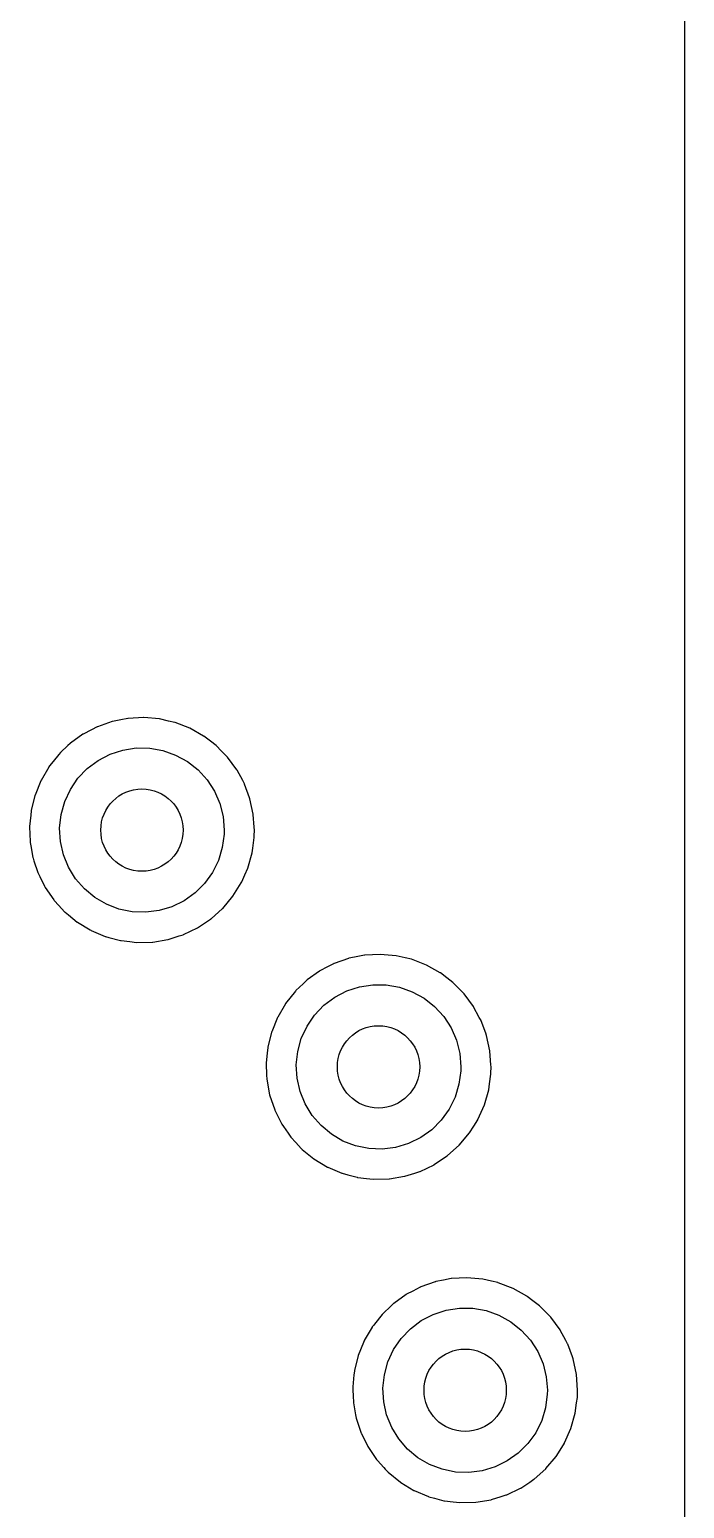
# Model space of a CAD drawing. Extents: x 87 to 209, y -135 to -60.
# Drawn here: x 197.64 to 208.79, y -122.51 to -97.36 of the extents above; entities that cross this region are included whole.
import ezdxf

# ---------------------------------------------------------------- set-up
doc = ezdxf.new("R2010")
doc.units = 0
doc.layers.add('BLACK', color=7, linetype='CONTINUOUS')

msp = doc.modelspace()

# ---------------------------------------------------------------- linework, layer by layer
at = {"layer": 'BLACK', "linetype": 'CONTINUOUS'}
for p, q in [((208.787, -60.1773), (208.787, -135.108)), ((199.047, -109.132), (198.8, -109.219)), ((199.051, -109.131), (199.047, -109.132)), ((199.055, -109.13), (199.051, -109.131)), ((199.198, -109.102), (199.055, -109.13)), ((199.055, -109.13), (199.055, -109.13)), ((199.316, -109.078), (199.198, -109.102)), ((199.321, -109.078), (199.316, -109.078)), ((199.582, -109.064), (199.321, -109.078)), ((199.321, -109.078), (199.321, -109.078)), ((199.586, -109.063), (199.582, -109.064)), ((199.582, -109.064), (199.582, -109.064)), ((199.855, -109.087), (199.586, -109.063)), ((200.009, -109.122), (199.855, -109.087)), ((200.114, -109.147), (200.009, -109.122)), ((198.553, -109.348), (198.34, -109.5)), ((198.556, -109.345), (198.553, -109.348)), ((198.553, -109.348), (198.553, -109.348)), ((198.698, -109.272), (198.556, -109.345)), ((198.792, -109.223), (198.698, -109.272)), ((198.796, -109.221), (198.792, -109.223)), ((198.792, -109.223), (198.792, -109.223)), ((198.8, -109.219), (198.796, -109.221)), ((198.8, -109.219), (198.8, -109.219)), ((200.119, -109.148), (200.114, -109.147)), ((200.114, -109.147), (200.114, -109.147)), ((200.371, -109.245), (200.119, -109.148)), ((200.606, -109.377), (200.371, -109.245)), ((200.61, -109.38), (200.606, -109.377)), ((200.722, -109.465), (200.61, -109.38)), ((200.61, -109.38), (200.61, -109.38)), ((198.298, -109.539), (198.173, -109.658)), ((198.336, -109.502), (198.298, -109.539)), ((198.34, -109.5), (198.336, -109.502)), ((198.34, -109.5), (198.34, -109.5)), ((199.013, -109.686), (199.232, -109.615)), ((199.232, -109.615), (199.458, -109.58)), ((199.458, -109.58), (199.688, -109.583)), ((199.688, -109.583), (199.914, -109.623)), ((199.914, -109.623), (200.13, -109.7)), ((200.821, -109.541), (200.722, -109.465)), ((200.912, -109.634), (200.821, -109.541)), ((200.99, -109.713), (200.912, -109.634)), ((197.985, -109.886), (197.973, -109.901)), ((198.046, -109.809), (197.985, -109.886)), ((198.141, -109.689), (198.046, -109.809)), ((198.173, -109.658), (198.141, -109.689)), ((198.627, -109.93), (198.81, -109.792)), ((198.81, -109.792), (199.013, -109.686)), ((200.13, -109.7), (200.331, -109.81)), ((200.331, -109.81), (200.511, -109.953)), ((201.011, -109.734), (200.99, -109.713)), ((201.172, -109.951), (201.011, -109.734)), ((197.836, -110.139), (197.738, -110.38)), ((197.838, -110.135), (197.836, -110.139)), ((197.84, -110.131), (197.838, -110.135)), ((197.971, -109.905), (197.84, -110.131)), ((197.84, -110.131), (197.84, -110.131)), ((197.973, -109.901), (197.971, -109.905)), ((197.971, -109.905), (197.971, -109.905)), ((198.339, -110.285), (198.468, -110.095)), ((198.468, -110.095), (198.627, -109.93)), ((200.511, -109.953), (200.665, -110.122)), ((200.665, -110.122), (200.79, -110.315)), ((201.174, -109.955), (201.172, -109.951)), ((201.271, -110.135), (201.174, -109.955)), ((201.174, -109.955), (201.174, -109.955)), ((201.3, -110.189), (201.271, -110.135)), ((197.735, -110.39), (197.672, -110.643)), ((197.736, -110.385), (197.735, -110.39)), ((197.735, -110.39), (197.735, -110.39)), ((197.738, -110.38), (197.736, -110.385)), ((198.242, -110.493), (198.339, -110.285)), ((200.79, -110.315), (200.881, -110.525)), ((201.301, -110.193), (201.3, -110.189)), ((201.388, -110.428), (201.301, -110.193)), ((197.671, -110.652), (197.663, -110.723)), ((197.672, -110.643), (197.671, -110.648)), ((197.671, -110.648), (197.671, -110.652)), ((197.671, -110.652), (197.671, -110.652)), ((198.181, -110.714), (198.242, -110.493)), ((200.881, -110.525), (200.937, -110.748)), ((201.393, -110.443), (201.388, -110.428)), ((201.45, -110.707), (201.393, -110.443)), ((197.663, -110.723), (197.644, -110.916)), ((198.156, -110.942), (198.181, -110.714)), ((200.937, -110.748), (200.956, -110.977)), ((201.451, -110.711), (201.45, -110.707)), ((201.466, -110.926), (201.451, -110.711)), ((197.644, -110.916), (197.644, -110.921)), ((197.644, -110.921), (197.654, -111.173)), ((198.17, -111.171), (198.156, -110.942)), ((200.954, -111.045), (200.924, -111.272)), ((200.956, -110.977), (200.954, -111.045)), ((201.441, -111.283), (201.465, -111.1)), ((201.465, -111.1), (201.466, -111.097)), ((201.465, -111.1), (201.465, -111.1)), ((201.469, -110.977), (201.466, -110.926)), ((201.466, -111.073), (201.469, -110.98)), ((201.466, -111.097), (201.466, -111.073)), ((201.469, -110.98), (201.469, -110.977)), ((201.469, -110.98), (201.469, -110.98)), ((197.654, -111.173), (197.654, -111.186)), ((197.654, -111.186), (197.665, -111.243)), ((197.665, -111.243), (197.701, -111.443)), ((198.22, -111.395), (198.17, -111.171)), ((198.306, -111.608), (198.22, -111.395)), ((200.924, -111.272), (200.858, -111.492)), ((201.356, -111.625), (201.43, -111.365)), ((201.43, -111.365), (201.441, -111.283)), ((197.701, -111.443), (197.703, -111.452)), ((197.703, -111.452), (197.718, -111.498)), ((197.718, -111.498), (197.785, -111.7)), ((198.426, -111.803), (198.306, -111.608)), ((200.858, -111.492), (200.756, -111.698)), ((201.306, -111.739), (201.356, -111.625)), ((197.785, -111.7), (197.788, -111.709)), ((197.788, -111.709), (197.818, -111.768)), ((197.818, -111.768), (197.9, -111.932)), ((198.576, -111.977), (198.426, -111.803)), ((200.622, -111.884), (200.46, -112.046)), ((200.756, -111.698), (200.622, -111.884)), ((201.133, -112.054), (201.245, -111.876)), ((201.245, -111.876), (201.247, -111.872)), ((201.245, -111.876), (201.245, -111.876)), ((201.247, -111.872), (201.255, -111.854)), ((201.255, -111.854), (201.306, -111.739)), ((197.9, -111.932), (197.909, -111.951)), ((197.909, -111.951), (197.912, -111.954)), ((197.912, -111.954), (198.056, -112.164)), ((198.753, -112.123), (198.576, -111.977)), ((198.951, -112.239), (198.753, -112.123)), ((200.46, -112.046), (200.273, -112.179)), ((200.93, -112.308), (201.104, -112.101)), ((201.104, -112.101), (201.133, -112.054)), ((198.056, -112.164), (198.063, -112.173)), ((198.063, -112.173), (198.144, -112.261)), ((198.144, -112.261), (198.24, -112.364)), ((198.24, -112.364), (198.246, -112.371)), ((198.246, -112.371), (198.25, -112.374)), ((198.25, -112.374), (198.25, -112.374)), ((198.25, -112.374), (198.305, -112.419)), ((199.165, -112.321), (198.951, -112.239)), ((199.39, -112.367), (199.165, -112.321)), ((199.62, -112.375), (199.39, -112.367)), ((199.847, -112.346), (199.62, -112.375)), ((200.067, -112.28), (199.847, -112.346)), ((200.273, -112.179), (200.067, -112.28)), ((200.732, -112.485), (200.927, -112.311)), ((200.927, -112.311), (200.93, -112.308)), ((198.305, -112.419), (198.456, -112.542)), ((198.456, -112.542), (198.46, -112.544)), ((198.46, -112.544), (198.46, -112.544)), ((198.46, -112.544), (198.677, -112.675)), ((200.264, -112.754), (200.5, -112.64)), ((200.5, -112.64), (200.504, -112.639)), ((200.5, -112.64), (200.5, -112.64)), ((200.504, -112.639), (200.636, -112.551)), ((200.636, -112.551), (200.725, -112.491)), ((200.725, -112.491), (200.729, -112.488)), ((200.725, -112.491), (200.725, -112.491)), ((200.729, -112.488), (200.732, -112.485)), ((200.732, -112.485), (200.732, -112.485)), ((198.677, -112.675), (198.687, -112.681)), ((198.687, -112.681), (198.691, -112.683)), ((198.691, -112.683), (198.691, -112.683)), ((198.691, -112.683), (198.932, -112.785)), ((198.932, -112.785), (198.932, -112.785)), ((198.932, -112.785), (198.936, -112.787)), ((198.936, -112.787), (198.993, -112.802)), ((198.993, -112.802), (199.193, -112.855)), ((199.193, -112.855), (199.193, -112.855)), ((199.193, -112.855), (199.197, -112.856)), ((199.197, -112.856), (199.202, -112.857)), ((199.202, -112.857), (199.202, -112.857)), ((199.202, -112.857), (199.351, -112.874)), ((199.351, -112.874), (199.466, -112.888)), ((199.466, -112.888), (199.736, -112.881)), ((199.736, -112.881), (199.74, -112.881)), ((199.74, -112.881), (199.998, -112.838)), ((199.74, -112.881), (199.74, -112.881)), ((199.998, -112.838), (200.003, -112.837)), ((199.998, -112.838), (199.998, -112.838)), ((200.003, -112.837), (200.192, -112.777)), ((200.192, -112.777), (200.256, -112.757)), ((200.256, -112.757), (200.26, -112.756)), ((200.256, -112.757), (200.256, -112.757)), ((200.26, -112.756), (200.264, -112.754)), ((200.264, -112.754), (200.264, -112.754)), ((203.073, -113.159), (202.827, -113.245)), ((203.077, -113.157), (203.073, -113.159)), ((203.082, -113.156), (203.077, -113.157)), ((203.232, -113.126), (203.082, -113.156)), ((203.082, -113.156), (203.082, -113.156)), ((203.342, -113.105), (203.232, -113.126)), ((203.347, -113.104), (203.342, -113.105)), ((203.608, -113.09), (203.347, -113.104)), ((203.347, -113.104), (203.347, -113.104)), ((203.612, -113.09), (203.608, -113.09)), ((203.608, -113.09), (203.608, -113.09)), ((203.882, -113.113), (203.612, -113.09)), ((204.035, -113.149), (203.882, -113.113)), ((204.141, -113.173), (204.035, -113.149)), ((202.579, -113.374), (202.366, -113.526)), ((202.583, -113.371), (202.579, -113.374)), ((202.579, -113.374), (202.579, -113.374)), ((202.714, -113.303), (202.583, -113.371)), ((202.818, -113.249), (202.714, -113.303)), ((202.822, -113.247), (202.818, -113.249)), ((202.818, -113.249), (202.818, -113.249)), ((202.827, -113.245), (202.822, -113.247)), ((202.827, -113.245), (202.827, -113.245)), ((204.145, -113.174), (204.141, -113.173)), ((204.141, -113.173), (204.141, -113.173)), ((204.397, -113.272), (204.145, -113.174)), ((204.633, -113.404), (204.397, -113.272)), ((204.636, -113.406), (204.633, -113.404)), ((204.746, -113.49), (204.636, -113.406)), ((204.636, -113.406), (204.636, -113.406)), ((202.299, -113.59), (202.175, -113.707)), ((202.363, -113.529), (202.299, -113.59)), ((202.366, -113.526), (202.363, -113.529)), ((202.366, -113.526), (202.366, -113.526)), ((203.04, -113.712), (203.258, -113.641)), ((203.258, -113.641), (203.485, -113.606)), ((203.485, -113.606), (203.714, -113.609)), ((203.714, -113.609), (203.94, -113.649)), ((203.94, -113.649), (204.156, -113.726)), ((204.848, -113.568), (204.746, -113.49)), ((204.905, -113.625), (204.848, -113.568)), ((205.031, -113.754), (204.905, -113.625)), ((202.167, -113.715), (202, -113.927)), ((202.175, -113.707), (202.167, -113.715)), ((202.653, -113.956), (202.836, -113.818)), ((202.836, -113.818), (203.04, -113.712)), ((204.156, -113.726), (204.357, -113.837)), ((204.357, -113.837), (204.537, -113.979)), ((205.037, -113.76), (205.031, -113.754)), ((205.198, -113.978), (205.037, -113.76)), ((201.862, -114.165), (201.764, -114.407)), ((201.864, -114.161), (201.862, -114.165)), ((201.866, -114.157), (201.864, -114.161)), ((201.998, -113.931), (201.866, -114.157)), ((201.866, -114.157), (201.866, -114.157)), ((202, -113.927), (201.998, -113.931)), ((201.998, -113.931), (201.998, -113.931)), ((202.365, -114.311), (202.494, -114.122)), ((202.494, -114.122), (202.653, -113.956)), ((204.537, -113.979), (204.691, -114.149)), ((204.691, -114.149), (204.816, -114.341)), ((205.2, -113.981), (205.198, -113.978)), ((205.297, -114.161), (205.2, -113.981)), ((205.2, -113.981), (205.2, -113.981)), ((205.326, -114.215), (205.297, -114.161)), ((201.761, -114.416), (201.7, -114.665)), ((201.763, -114.412), (201.761, -114.416)), ((201.761, -114.416), (201.761, -114.416)), ((201.764, -114.407), (201.763, -114.412)), ((202.268, -114.519), (202.365, -114.311)), ((204.816, -114.341), (204.908, -114.552)), ((205.328, -114.22), (205.326, -114.215)), ((205.405, -114.43), (205.328, -114.22)), ((201.697, -114.678), (201.688, -114.766)), ((201.7, -114.665), (201.697, -114.674)), ((201.697, -114.674), (201.697, -114.678)), ((201.697, -114.678), (201.697, -114.678)), ((202.207, -114.74), (202.268, -114.519)), ((204.908, -114.552), (204.963, -114.774)), ((205.42, -114.469), (205.405, -114.43)), ((205.477, -114.733), (205.42, -114.469)), ((201.688, -114.766), (201.67, -114.943)), ((202.183, -114.969), (202.207, -114.74)), ((204.963, -114.774), (204.982, -115.003)), ((205.477, -114.738), (205.477, -114.733)), ((205.493, -114.969), (205.477, -114.738)), ((201.67, -114.943), (201.67, -114.947)), ((201.67, -114.947), (201.678, -115.146)), ((201.678, -115.146), (201.68, -115.213)), ((202.196, -115.198), (202.183, -114.969)), ((204.981, -115.071), (204.951, -115.299)), ((204.982, -115.003), (204.981, -115.071)), ((205.469, -115.292), (205.491, -115.126)), ((205.491, -115.126), (205.492, -115.123)), ((205.491, -115.126), (205.491, -115.126)), ((205.492, -115.123), (205.493, -115.102)), ((205.496, -115.003), (205.493, -114.969)), ((205.493, -115.102), (205.496, -115.006)), ((205.496, -115.006), (205.496, -115.003)), ((205.496, -115.006), (205.496, -115.006)), ((201.68, -115.213), (201.729, -115.479)), ((202.246, -115.421), (202.196, -115.198)), ((202.333, -115.634), (202.246, -115.421)), ((204.951, -115.299), (204.884, -115.518)), ((205.383, -115.651), (205.456, -115.391)), ((205.456, -115.391), (205.469, -115.292)), ((201.729, -115.479), (201.815, -115.735)), ((202.453, -115.83), (202.333, -115.634)), ((204.884, -115.518), (204.782, -115.724)), ((205.273, -115.898), (205.383, -115.651)), ((201.815, -115.735), (201.817, -115.739)), ((201.817, -115.739), (201.901, -115.908)), ((201.901, -115.908), (201.935, -115.977)), ((202.603, -116.003), (202.453, -115.83)), ((204.648, -115.91), (204.486, -116.072)), ((204.782, -115.724), (204.648, -115.91)), ((205.201, -116.013), (205.271, -115.902)), ((205.271, -115.902), (205.273, -115.898)), ((205.271, -115.902), (205.271, -115.902)), ((201.935, -115.977), (201.963, -116.017)), ((201.963, -116.017), (202.042, -116.131)), ((202.042, -116.131), (202.089, -116.199)), ((202.779, -116.15), (202.603, -116.003)), ((202.977, -116.265), (202.779, -116.15)), ((204.486, -116.072), (204.299, -116.205)), ((204.956, -116.334), (205.13, -116.127)), ((205.13, -116.127), (205.201, -116.013)), ((202.089, -116.199), (202.174, -116.291)), ((202.174, -116.291), (202.268, -116.392)), ((202.268, -116.392), (202.272, -116.398)), ((202.272, -116.398), (202.276, -116.4)), ((202.276, -116.4), (202.276, -116.4)), ((202.276, -116.4), (202.285, -116.408)), ((202.285, -116.408), (202.482, -116.568)), ((203.192, -116.347), (202.977, -116.265)), ((203.417, -116.393), (203.192, -116.347)), ((203.646, -116.401), (203.417, -116.393)), ((203.873, -116.372), (203.646, -116.401)), ((204.093, -116.306), (203.873, -116.372)), ((204.299, -116.205), (204.093, -116.306)), ((204.758, -116.512), (204.953, -116.337)), ((204.953, -116.337), (204.956, -116.334)), ((202.482, -116.568), (202.714, -116.708)), ((204.291, -116.78), (204.526, -116.667)), ((204.526, -116.667), (204.53, -116.665)), ((204.526, -116.667), (204.526, -116.667)), ((204.53, -116.665), (204.724, -116.536)), ((204.724, -116.536), (204.751, -116.517)), ((204.751, -116.517), (204.755, -116.515)), ((204.751, -116.517), (204.751, -116.517)), ((204.755, -116.515), (204.758, -116.512)), ((204.758, -116.512), (204.758, -116.512)), ((202.714, -116.708), (202.718, -116.709)), ((202.718, -116.709), (202.718, -116.709)), ((202.718, -116.709), (202.958, -116.811)), ((202.958, -116.811), (202.958, -116.811)), ((202.958, -116.811), (202.963, -116.813)), ((202.963, -116.813), (203.059, -116.839)), ((203.059, -116.839), (203.219, -116.881)), ((203.219, -116.881), (203.219, -116.881)), ((203.219, -116.881), (203.224, -116.882)), ((203.224, -116.882), (203.228, -116.883)), ((203.228, -116.883), (203.228, -116.883)), ((203.228, -116.883), (203.377, -116.9)), ((203.377, -116.9), (203.492, -116.914)), ((203.492, -116.914), (203.762, -116.908)), ((203.762, -116.908), (203.767, -116.907)), ((203.767, -116.907), (204.025, -116.864)), ((203.767, -116.907), (203.767, -116.907)), ((204.025, -116.864), (204.029, -116.863)), ((204.025, -116.864), (204.025, -116.864)), ((204.029, -116.863), (204.197, -116.81)), ((204.197, -116.81), (204.282, -116.783)), ((204.282, -116.783), (204.287, -116.782)), ((204.282, -116.783), (204.282, -116.783)), ((204.287, -116.782), (204.291, -116.78)), ((204.291, -116.78), (204.291, -116.78)), ((204.547, -118.659), (204.3, -118.745)), ((204.551, -118.657), (204.547, -118.659)), ((204.555, -118.656), (204.551, -118.657)), ((204.685, -118.631), (204.555, -118.656)), ((204.555, -118.656), (204.555, -118.656)), ((204.816, -118.605), (204.685, -118.631)), ((204.821, -118.604), (204.816, -118.605)), ((205.082, -118.59), (204.821, -118.604)), ((204.821, -118.604), (204.821, -118.604)), ((205.086, -118.59), (205.082, -118.59)), ((205.082, -118.59), (205.082, -118.59)), ((205.355, -118.613), (205.086, -118.59)), ((205.505, -118.648), (205.355, -118.613)), ((205.614, -118.673), (205.505, -118.648)), ((205.619, -118.674), (205.614, -118.673)), ((205.614, -118.673), (205.614, -118.673)), ((205.871, -118.772), (205.619, -118.674)), ((204.053, -118.874), (203.84, -119.026)), ((204.056, -118.871), (204.053, -118.874)), ((204.053, -118.874), (204.053, -118.874)), ((204.163, -118.816), (204.056, -118.871)), ((204.292, -118.749), (204.163, -118.816)), ((204.296, -118.747), (204.292, -118.749)), ((204.292, -118.749), (204.292, -118.749)), ((204.3, -118.745), (204.296, -118.747)), ((204.3, -118.745), (204.3, -118.745)), ((206.106, -118.904), (205.871, -118.772)), ((206.11, -118.906), (206.106, -118.904)), ((206.208, -118.981), (206.11, -118.906)), ((206.11, -118.906), (206.11, -118.906)), ((203.804, -119.06), (203.648, -119.208)), ((203.836, -119.029), (203.804, -119.06)), ((203.84, -119.026), (203.836, -119.029)), ((203.84, -119.026), (203.84, -119.026)), ((204.513, -119.212), (204.732, -119.141)), ((204.732, -119.141), (204.958, -119.106)), ((204.958, -119.106), (205.188, -119.109)), ((205.188, -119.109), (205.414, -119.149)), ((205.414, -119.149), (205.63, -119.226)), ((206.321, -119.068), (206.208, -118.981)), ((206.385, -119.132), (206.321, -119.068)), ((206.429, -119.177), (206.385, -119.132)), ((206.511, -119.26), (206.429, -119.177)), ((203.471, -119.431), (203.34, -119.657)), ((203.473, -119.427), (203.471, -119.431)), ((203.471, -119.431), (203.471, -119.431)), ((203.494, -119.401), (203.473, -119.427)), ((203.512, -119.379), (203.494, -119.401)), ((203.641, -119.215), (203.512, -119.379)), ((203.648, -119.208), (203.641, -119.215)), ((203.968, -119.622), (204.127, -119.456)), ((204.127, -119.456), (204.31, -119.318)), ((204.31, -119.318), (204.513, -119.212)), ((205.63, -119.226), (205.831, -119.337)), ((205.831, -119.337), (206.011, -119.479)), ((206.672, -119.478), (206.511, -119.26)), ((203.336, -119.665), (203.275, -119.816)), ((203.338, -119.661), (203.336, -119.665)), ((203.34, -119.657), (203.338, -119.661)), ((203.34, -119.657), (203.34, -119.657)), ((203.839, -119.811), (203.968, -119.622)), ((206.011, -119.479), (206.165, -119.649)), ((206.165, -119.649), (206.29, -119.841)), ((206.674, -119.481), (206.672, -119.478)), ((206.769, -119.659), (206.674, -119.481)), ((206.674, -119.481), (206.674, -119.481)), ((206.8, -119.715), (206.769, -119.659)), ((203.235, -119.916), (203.174, -120.162)), ((203.236, -119.912), (203.235, -119.916)), ((203.235, -119.916), (203.235, -119.916)), ((203.275, -119.816), (203.236, -119.912)), ((203.742, -120.019), (203.839, -119.811)), ((206.29, -119.841), (206.381, -120.052)), ((206.801, -119.72), (206.8, -119.715)), ((206.88, -119.934), (206.801, -119.72)), ((206.893, -119.969), (206.88, -119.934)), ((203.171, -120.178), (203.164, -120.242)), ((203.174, -120.162), (203.171, -120.174)), ((203.171, -120.174), (203.171, -120.178)), ((203.171, -120.178), (203.171, -120.178)), ((203.681, -120.24), (203.742, -120.019)), ((206.381, -120.052), (206.437, -120.274)), ((206.95, -120.233), (206.893, -119.969)), ((203.164, -120.242), (203.144, -120.443)), ((203.144, -120.443), (203.146, -120.5)), ((203.656, -120.469), (203.681, -120.24)), ((206.437, -120.274), (206.456, -120.503)), ((206.969, -120.503), (206.95, -120.233)), ((203.146, -120.5), (203.15, -120.598)), ((203.15, -120.598), (203.154, -120.713)), ((203.154, -120.713), (203.155, -120.717)), ((203.67, -120.698), (203.656, -120.469)), ((203.72, -120.921), (203.67, -120.698)), ((206.454, -120.571), (206.424, -120.799)), ((206.456, -120.503), (206.454, -120.571)), ((206.953, -120.717), (206.965, -120.626)), ((206.965, -120.626), (206.966, -120.623)), ((206.965, -120.626), (206.965, -120.626)), ((206.966, -120.623), (206.969, -120.503)), ((203.155, -120.717), (203.192, -120.922)), ((203.192, -120.922), (203.203, -120.979)), ((203.806, -121.134), (203.72, -120.921)), ((206.424, -120.799), (206.358, -121.018)), ((206.856, -121.151), (206.93, -120.891)), ((206.93, -120.891), (206.953, -120.717)), ((203.203, -120.979), (203.288, -121.235)), ((203.926, -121.33), (203.806, -121.134)), ((206.358, -121.018), (206.256, -121.224)), ((206.747, -121.398), (206.856, -121.151)), ((203.288, -121.235), (203.29, -121.239)), ((203.29, -121.239), (203.401, -121.461)), ((203.401, -121.461), (203.409, -121.477)), ((204.076, -121.503), (203.926, -121.33)), ((206.122, -121.41), (205.96, -121.572)), ((206.256, -121.224), (206.122, -121.41)), ((206.615, -121.61), (206.745, -121.402)), ((206.745, -121.402), (206.747, -121.398)), ((206.745, -121.402), (206.745, -121.402)), ((203.409, -121.477), (203.432, -121.51)), ((203.432, -121.51), (203.549, -121.68)), ((203.549, -121.68), (203.563, -121.699)), ((203.563, -121.699), (203.672, -121.818)), ((204.253, -121.65), (204.076, -121.503)), ((204.451, -121.765), (204.253, -121.65)), ((205.773, -121.705), (205.567, -121.806)), ((205.96, -121.572), (205.773, -121.705)), ((206.43, -121.834), (206.604, -121.627)), ((206.604, -121.627), (206.615, -121.61)), ((203.672, -121.818), (203.696, -121.844)), ((203.696, -121.844), (203.746, -121.898)), ((203.746, -121.898), (203.956, -122.068)), ((204.665, -121.847), (204.451, -121.765)), ((204.89, -121.893), (204.665, -121.847)), ((205.12, -121.901), (204.89, -121.893)), ((205.347, -121.872), (205.12, -121.901)), ((205.567, -121.806), (205.347, -121.872)), ((206.232, -122.012), (206.427, -121.837)), ((206.427, -121.837), (206.43, -121.834)), ((203.956, -122.068), (203.96, -122.071)), ((203.96, -122.071), (203.96, -122.071)), ((203.96, -122.071), (204.184, -122.205)), ((204.184, -122.205), (204.187, -122.208)), ((204.187, -122.208), (204.191, -122.209)), ((204.191, -122.209), (204.191, -122.209)), ((204.191, -122.209), (204.432, -122.311)), ((205.764, -122.28), (206, -122.167)), ((206, -122.167), (206.004, -122.165)), ((206, -122.167), (206, -122.167)), ((206.004, -122.165), (206.154, -122.065)), ((206.154, -122.065), (206.225, -122.017)), ((206.225, -122.017), (206.229, -122.015)), ((206.225, -122.017), (206.225, -122.017)), ((206.229, -122.015), (206.232, -122.012)), ((206.232, -122.012), (206.232, -122.012)), ((204.432, -122.311), (204.432, -122.311)), ((204.432, -122.311), (204.436, -122.313)), ((204.436, -122.313), (204.532, -122.339)), ((204.532, -122.339), (204.693, -122.381)), ((204.693, -122.381), (204.693, -122.381)), ((204.693, -122.381), (204.697, -122.382)), ((204.697, -122.382), (204.702, -122.383)), ((204.702, -122.383), (204.702, -122.383)), ((204.702, -122.383), (204.851, -122.4)), ((204.851, -122.4), (204.966, -122.414)), ((204.966, -122.414), (205.236, -122.408)), ((205.236, -122.408), (205.24, -122.407)), ((205.24, -122.407), (205.498, -122.364)), ((205.24, -122.407), (205.24, -122.407)), ((205.498, -122.364), (205.503, -122.363)), ((205.498, -122.364), (205.498, -122.364)), ((205.503, -122.363), (205.671, -122.31)), ((205.671, -122.31), (205.756, -122.283)), ((205.756, -122.283), (205.76, -122.282)), ((205.756, -122.283), (205.756, -122.283)), ((205.76, -122.282), (205.764, -122.28)), ((205.764, -122.28), (205.764, -122.28))]:
    msp.add_line(p, q, dxfattribs=at)
at = {"layer": 'BLACK'}
for centre in [(199.556, -110.977), (203.582, -115.003), (205.056, -120.503)]:
    msp.add_circle(centre, 0.7, dxfattribs=at)

doc.saveas('drawing.dxf')
